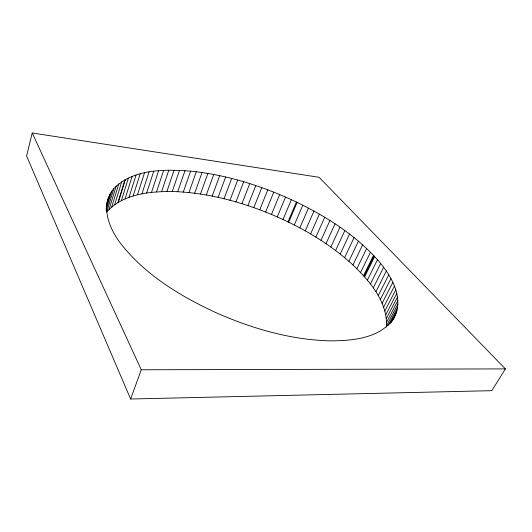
<?xml version="1.0" encoding="UTF-8"?>
<svg xmlns="http://www.w3.org/2000/svg" width="532" height="532" viewBox="0 0 532 532"><rect width="100%" height="100%" fill="white"/><g stroke="black" fill="none" stroke-linecap="round" stroke-linejoin="round"><path stroke-width="0.8" d="M386.425 327.1C387.928 302.083 369.88 281.248 352.969 264.976C329.268 243.224 301.012 226.905 271.48 214.429C239.992 201.442 206.429 192.464 172.248 191.513C149.366 191.414 122.872 193.881 106.673 212.049L113.835 188.574C133.512 168.591 164.621 169.322 190.609 171.131C225.528 174.669 259.49 185.176 291.356 199.68C323.137 214.562 353.886 233.395 377.487 259.722C391.333 275.323 405.504 299.283 393.088 319.705M394.598 316.833C381.451 338.565 352.477 340.819 329.581 340.852C290.166 339.755 251.636 328.437 215.766 312.57C180.661 296.311 146.214 275.523 121.795 244.92C109.592 229.831 99.271 205.525 113.835 188.574M32.226 132.98L26.6 155.982L130.626 399.02L491.794 390.674L505.4 368.895L319.094 177.289L32.226 132.98L141.273 369.78L130.626 399.02M106.56 204.049L108.668 197.093M106.207 206.768L110.058 194.08M106.141 208.73L106.619 207.161M106.034 210.147L111.787 191.234M109.06 209.409L116.189 186.094M111.727 206.948L118.842 183.793M114.679 204.674L121.775 181.671M117.891 202.579L124.973 179.736M118.317 202.34L125.406 179.517M121.349 200.67L128.431 177.987M125.053 198.948L132.129 176.411M128.977 197.405L136.052 175.021M133.106 196.042L140.189 173.811M137.436 194.865L144.531 172.78M141.951 193.867L149.06 171.922M146.639 193.043L153.761 171.244M151.487 192.398L158.629 170.732M156.488 191.926L163.65 170.393M161.615 191.62L168.804 170.22M166.875 191.487L174.09 170.207M172.248 191.513L179.497 170.36M177.721 191.706L185.003 170.672M183.287 192.059L190.609 171.131M188.94 192.571L196.295 171.75M194.659 193.236L202.06 172.514M200.444 194.047L207.892 173.425M206.283 195.011L213.778 174.476M212.162 196.115L219.709 175.666M218.08 197.359L225.674 176.996M224.025 198.749L231.673 178.459M229.984 200.265L237.691 180.049M235.949 201.921L243.723 181.764M241.92 203.703L249.754 183.607M247.879 205.611L255.779 185.568M253.824 207.64L261.791 187.65M259.742 209.788L267.776 189.838M265.628 212.049L273.741 192.138M271.48 214.429L279.659 194.552M277.278 216.916L285.538 197.066M283.024 219.51L291.356 199.68M287.998 221.877L296.41 202.054M288.703 222.21L297.122 202.393M294.309 225.003L302.814 205.192M299.835 227.895L308.427 208.092M305.275 230.881L313.953 211.078M310.615 233.954L319.386 214.143M315.855 237.119L324.713 217.289M320.982 240.358L329.933 220.507M325.983 243.676L335.034 223.806M330.857 247.067L340.008 227.164M335.592 250.532L344.842 230.595M340.181 254.057L349.531 234.08M344.616 257.641L354.066 237.618M348.879 261.285L358.435 241.209M352.969 264.976L362.631 244.84M356.879 268.713L366.648 248.517M360.59 272.49L370.465 252.228M363.536 275.689L373.504 255.367M364.101 276.301L374.082 255.965M364.633 276.926L374.634 256.577M367.393 280.138L377.487 259.722M370.465 283.995L380.666 263.5M373.298 287.872L383.612 267.29M375.891 291.749L386.312 271.074M378.232 295.632L388.759 274.864M380.307 299.509L390.947 278.635M382.102 303.366L392.849 282.386M383.619 307.203L394.471 286.11M384.836 311.007L395.795 289.8M385.753 314.764L396.819 293.445M386.358 318.475L397.517 297.029M386.638 322.119L397.896 300.553M386.584 325.697L397.936 303.998M388.101 325.557L397.637 307.363M389.956 323.975L396.985 310.628M391.472 322.345L395.974 313.794M141.273 369.78L505.4 368.895"/></g></svg>
